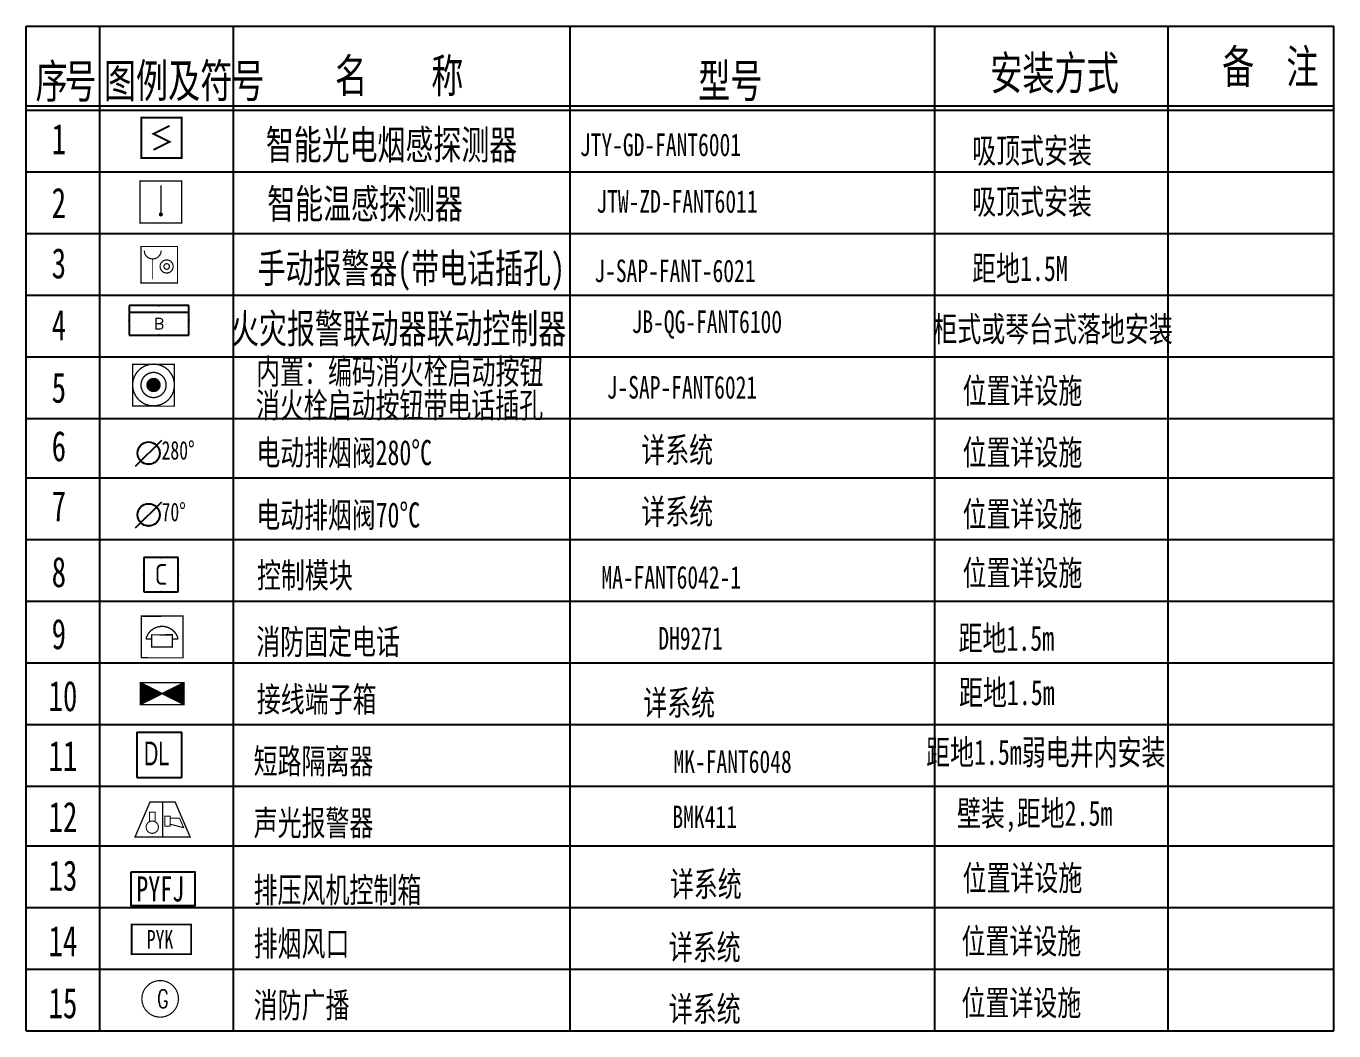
# Model space of a CAD drawing. Extents: x 815029915 to 815825525, y 579155098 to 579748855.
# Drawn here: x 815638063 to 815653711, y 579289917 to 579301937 of the extents above; entities that cross this region are included whole.
import ezdxf
from ezdxf.enums import TextEntityAlignment as Align

# ---------------------------------------------------------------- set-up
doc = ezdxf.new("R2010")
doc.units = 0
doc.header["$LTSCALE"] = 100
doc.header["$MEASUREMENT"] = 0
for name, color, linetype in [('1', 7, 'Continuous'), ('E-TEXT-PLAN-DER', 7, 'Continuous'), ('EQUIP-消防', 3, 'Continuous'), ('LGT1', 4, 'Continuous'), ('PUB_TEXT', 7, 'Continuous'), ('T-EQUP-FIRE', 7, 'Continuous'), ('W1', 7, 'Continuous'), ('WRSOCK', 2, 'Continuous'), ('xf', 4, 'Continuous'), ('zm', 1, 'Continuous'), ('电气', 7, 'Continuous')]:
    doc.layers.add(name, color=color, linetype=linetype)
doc.styles.add('-宋体', font='', dxfattribs={"width": 0.8})
doc.styles.add('_COMPLEX', font='txt.shx', dxfattribs={"width": 0.6, "bigfont": 'hztxt.shx'})
doc.styles.add('_TCH_DIM', font='SIMPLEX', dxfattribs={"bigfont": 'GBCBIG'})
doc.styles.add('_TEL_DIM', font='txt.shx', dxfattribs={"width": 0.6, "height": 3.5, "bigfont": 'hztxt.shx'})
doc.styles.add('HJCHT', font='', dxfattribs={"width": 0.7})
doc.styles.add('IDQSTYLE', font='txt.shx', dxfattribs={"width": 0.7, "bigfont": 'hztxt.shx'})
doc.styles.get("Standard").update_dxf_attribs({"font": 'gbenor.shx', "bigfont": 'gbcbig.shx'})
doc.styles.get('-宋体').set_extended_font_data('SimSun')
doc.styles.get('HJCHT').set_extended_font_data('SimHei')

# ---------------------------------------------------------------- blocks, each defined once
blk = doc.blocks.new('$equip$00001639')
for p, q in [((-0.5, 0), (-0.5, -1)), ((0.5, 0), (-0.5, 0)), ((0.5, -1), (0.5, 0)), ((-0.5, -1), (0.5, -1))]:
    blk.add_line(p, q)
for p in [(0, 0), (-0.5, -0.5), (0.5, -0.5), (0, -1)]:
    blk.add_point(p)
blk.add_text('C', height=0.6).set_placement((0.005, -0.491), align=Align.MIDDLE)
at = {"flags": 9}
blk.add_attdef('A', (0, 0), '', height=0.00002, dxfattribs=at)
blk.add_attdef('B', text='', height=0.4, dxfattribs=at).set_placement((0.884, -0.7), align=Align.MIDDLE_CENTER)
blk = doc.blocks.new('HC001491')
at = {"color": 4, "linetype": 'Continuous', "const_width": 0.2}
blk.add_lwpolyline([(-1.87, 2.63), (1.88, 2.63), (4.13, -2.62), (-4.12, -2.62)], close=True, dxfattribs=at)
at = {"color": 4, "linetype": 'Continuous'}
for points, const_width in [([(0, 2.63), (0, -2.62)], 0.2), ([(-1.12, -0.41), (-1.12, 1.09), (-1.96, 1.09), (-1.96, -0.41)], 0.16), ([(0.35, 0.49), (1.15, 0.49), (1.15, -1.01), (0.35, -1.01), (0.35, 0.49)], 0.16), ([(1.15, -0.71), (3.15, -1.21), (2.55, 0.19), (1.15, 0.19)], 0.16)]:
    blk.add_lwpolyline(points, dxfattribs=dict(at, const_width=const_width))
at = {"color": 4, "linetype": 'Continuous', "const_width": 0.16}
blk.add_lwpolyline([(-0.62, -1.15, 0.198912), (-0.89, -0.5, 0.198912), (-1.54, -0.23, 0.198912), (-2.19, -0.5, 0.198912), (-2.46, -1.15, 0.198912), (-2.19, -1.8, 0.198912), (-1.54, -2.07, 0.198912), (-0.89, -1.8, 0.198912)], format="xyb", close=True, dxfattribs=at)
blk = doc.blocks.new('HC001206')
at = {"color": 4, "linetype": 'Continuous', "const_width": 0.2}
blk.add_lwpolyline([(-3.12, 3.12), (3.12, 3.12), (3.12, -3.12), (-3.12, -3.12)], close=True, dxfattribs=at)
for points in [[(-2.4, -0.3, -0.135972), (-1.75, 0.85, -0.198912)], [(-1.75, 0.85, -0.198912), (0, 1.57, -0.198912), (1.75, 0.85, -0.135972), (2.4, -0.3, -0.198912)]]:
    blk.add_lwpolyline(points, format="xyb", dxfattribs=at)
for points in [[(-1.56, 0.32), (1.56, 0.32), (1.56, -1.55), (-1.56, -1.55), (-1.56, 0.32)], [(-2.4, -0.3), (-1.56, -0.3)], [(1.56, -0.3), (2.4, -0.3)]]:
    blk.add_lwpolyline(points, dxfattribs=at)
blk = doc.blocks.new('$equip$00001654')
for p, q in [((-0.65, 0), (-0.65, -0.65)), ((0.65, 0), (-0.65, 0)), ((0.65, -0.65), (0.65, 0)), ((-0.65, -0.15), (0.65, -0.15)), ((-0.65, -0.65), (0.65, -0.65))]:
    blk.add_line(p, q)
for p in [(0, 0), (-0.65, -0.325), (0.65, -0.325), (0, -0.65)]:
    blk.add_point(p)
at = {"style": '_COMPLEX'}
blk.add_text('B', height=0.24, dxfattribs=at).set_placement((0, -0.4), align=Align.MIDDLE_CENTER)
at = {"flags": 9}
blk.add_attdef('A', (0, 0), '', height=0.00002, dxfattribs=at)
blk.add_attdef('B', text='', height=0.4, dxfattribs=at).set_placement((0.934, -0.35), align=Align.MIDDLE_CENTER)
blk = doc.blocks.new('HC001223')
at = {"color": 0, "linetype": 'Continuous', "const_width": 0.2}
blk.add_lwpolyline([(-3.125, 3.125), (3.125, 3.125), (3.125, -3.125), (-3.125, -3.125)], close=True, dxfattribs=at)
blk.add_lwpolyline([(0, 2.5), (0, -1.875)], dxfattribs=at)
at = {"color": 0, "linetype": 'Continuous', "const_width": 0.3}
blk.add_lwpolyline([(-0.15, -1.875, 1), (0.15, -1.875, 1)], format="xyb", close=True, dxfattribs=at)
at = {"color": 0, "style": 'IDQSTYLE', "width": 0.7}
blk.add_attdef('PSFHATT', (5.125, -3.125), '', height=2.5, dxfattribs=at)
blk = doc.blocks.new('YG')
at = {"layer": 'LGT1', "color": 4, "linetype": 'Continuous', "const_width": 0.2}
blk.add_lwpolyline([(-2, 2), (2, 2), (2, -2), (-2, -2)], close=True, dxfattribs=at)
blk.add_lwpolyline([(0.8, 1.2), (-0.8, 0.4), (0.8, -0.4), (-0.8, -1.2)], dxfattribs=at)
blk = doc.blocks.new('*X149')
at = {"color": 0, "linetype": 'Continuous'}
for p, q in [((166.83, 432.42), (168.91, 434.5)), ((166.85, 432.86), (168.47, 434.49)), ((166.89, 432.05), (169.28, 434.44)), ((167, 431.74), (169.59, 434.33)), ((167.07, 433.5), (167.83, 434.26)), ((167.15, 431.47), (169.86, 434.18)), ((167.34, 431.23), (170.1, 433.99)), ((167.56, 431.03), (170.3, 433.77)), ((167.82, 430.86), (170.47, 433.52)), ((168.11, 430.73), (170.6, 433.22)), ((168.44, 430.64), (170.69, 432.89)), ((168.84, 430.61), (170.72, 432.49)), ((169.35, 430.7), (170.63, 431.98))]:
    blk.add_line(p, q, dxfattribs=at)
blk = doc.blocks.new('HC001262')
at = {"color": 4, "linetype": 'Continuous', "const_width": 0.2}
for points in [[(0, 3.12, 0.198912), (-2.21, 2.21, 0.198912), (-3.12, 0, 0.198912), (-2.21, -2.21, 0.198912), (0, -3.12, 0.198912), (2.21, -2.21, 0.198912), (3.12, 0, 0.198912), (2.21, 2.21, 0.198912)], [(0, 0.97, -0.198912), (0.69, 0.69, -0.198912), (0.97, 0, -0.198912), (0.69, -0.69, -0.198912), (0, -0.97, -0.198912), (-0.69, -0.69, -0.198912), (-0.97, 0, -0.198912), (-0.69, 0.69, -0.198912)]]:
    blk.add_lwpolyline(points, format="xyb", close=True, dxfattribs=at)
blk.add_lwpolyline([(-3.12, 3.12), (3.12, 3.12), (3.12, -3.12), (-3.12, -3.12)], close=True, dxfattribs=at)
blk.add_lwpolyline([(0, 1.88, -0.198912), (1.33, 1.33, -0.198912), (1.88, 0, -0.198912), (1.33, -1.33, -0.198912), (0, -1.88, -0.198912), (-1.33, -1.33, -0.198912), (-1.88, 0, -0.198912), (-1.33, 1.33, -0.198912), (0, 1.88)], format="xyb", dxfattribs=at)
at = {"color": 4, "linetype": 'Continuous', "xscale": 0.5, "yscale": 0.5, "zscale": 0.5}
blk.add_blockref('*X149', (-84.39, -216.28), dxfattribs=at)
blk = doc.blocks.new('*X39')
at = {"color": 0, "linetype": 'Continuous'}
for p, q in [((168.98, 432.45), (169.41, 432.88)), ((169.27, 432.31), (170.26, 433.3)), ((169.55, 432.17), (171.11, 433.73)), ((169.83, 432.03), (171.96, 434.15)), ((170.12, 431.89), (172.8, 434.58)), ((170.4, 431.75), (173.65, 435)), ((170.68, 431.6), (173.77, 434.69)), ((170.96, 431.46), (173.77, 434.27)), ((171.25, 431.32), (173.77, 433.85)), ((171.53, 431.18), (173.77, 433.42)), ((171.81, 431.04), (173.77, 433)), ((172.1, 430.9), (173.77, 432.57)), ((172.38, 430.76), (173.77, 432.15)), ((172.66, 430.61), (173.77, 431.72)), ((172.94, 430.47), (173.77, 431.3)), ((173.23, 430.33), (173.77, 430.88)), ((173.51, 430.19), (173.77, 430.45))]:
    blk.add_line(p, q, dxfattribs=at)
blk = doc.blocks.new('*X40')
at = {"color": 0, "linetype": 'Continuous'}
for p, q in [((163.77, 434.88), (163.89, 435)), ((163.77, 434.45), (164.18, 434.86)), ((163.77, 434.03), (164.46, 434.72)), ((163.77, 433.6), (164.74, 434.57)), ((163.77, 433.18), (165.02, 434.43)), ((163.77, 432.76), (165.31, 434.29)), ((163.77, 432.33), (165.59, 434.15)), ((163.77, 431.91), (165.87, 434.01)), ((163.77, 431.48), (166.16, 433.87)), ((163.77, 431.06), (166.44, 433.73)), ((163.77, 430.63), (166.72, 433.58)), ((163.77, 430.21), (167, 433.44)), ((164.32, 430.33), (167.29, 433.3)), ((165.17, 430.76), (167.57, 433.16)), ((166.02, 431.18), (167.85, 433.02)), ((166.86, 431.61), (168.14, 432.88)), ((167.71, 432.03), (168.42, 432.74)), ((168.56, 432.45), (168.7, 432.59))]:
    blk.add_line(p, q, dxfattribs=at)
blk = doc.blocks.new('HC000949')
at = {"color": 4, "linetype": 'Continuous', "const_width": 0.2}
blk.add_lwpolyline([(-2.9, 1.45), (3.35, 1.45), (3.35, -1.67), (-2.9, -1.67)], close=True, dxfattribs=at)
for points in [[(-2.9, 1.45), (0.22, -0.11), (-2.9, -1.67)], [(0.22, -0.11), (3.35, 1.45)], [(3.35, -1.67), (0.22, -0.11)]]:
    blk.add_lwpolyline(points, dxfattribs=at)
at = {"color": 4, "linetype": 'Continuous', "xscale": 0.625, "yscale": 0.625, "zscale": 0.625}
for name in ['*X40', '*X39']:
    blk.add_blockref(name, (-105.26, -270.46), dxfattribs=at)
blk = doc.blocks.new('HC001208')
at = {"color": 0, "linetype": 'Continuous', "const_width": 0.2}
blk.add_lwpolyline([(-3.12, 3.12), (3.12, 3.12), (3.12, -3.12), (-3.12, -3.12)], close=True, dxfattribs=at)
blk.add_lwpolyline([(-2.56, 2.42, 0.198912), (-2.14, 1.4, 0.198912), (-1.12, 0.98, 0.198912), (-0.1, 1.4, 0.198912), (0.32, 2.42)], format="xyb", dxfattribs=at)
at = {"color": 0, "linetype": 'Continuous', "const_width": 0.128}
blk.add_lwpolyline([(-1.12, 0.98), (-1.12, -2.52)], dxfattribs=at)
at = {"color": 0, "linetype": 'Continuous', "const_width": 0.2}
for points in [[(2.38, -0.31, 1), (0.14, -0.31, 1)], [(0.78, -0.31, 1), (1.74, -0.31, 1)]]:
    blk.add_lwpolyline(points, format="xyb", close=True, dxfattribs=at)
at = {"layer": 'E-TEXT-PLAN-DER', "color": 0, "style": 'IDQSTYLE', "width": 0.7}
blk.add_attdef('PSFHATT', (5.12, -3.12), '', height=2.5, dxfattribs=at)
blk = doc.blocks.new('HC001221')
at = {"color": 0, "linetype": 'Continuous', "const_width": 0.2}
blk.add_lwpolyline([(2.21, -2.21, 0.198912), (3.12, 0, 0.198912), (2.21, 2.21, 0.198912), (0, 3.12, 0.198912), (-2.21, 2.21, 0.198912), (-3.13, 0, 0.198912), (-2.21, -2.21, 0.198912), (0, -3.13, 0.198912)], format="xyb", close=True, dxfattribs=at)
at = {"color": 0, "style": 'IDQSTYLE', "width": 0.7}
for tag, p in [('G', (-0.52, -1.56)), ('PSFHATT', (5.13, -3.13))]:
    blk.add_attdef(tag, p, '', height=3.12, dxfattribs=at)

msp = doc.modelspace()

# ---------------------------------------------------------------- linework, layer by layer
for p, q in [((815638062.9, 579289916.7, 360), (815638062.9, 579301936.8, 360)), ((815638945.7, 579289916.7, 360), (815638945.7, 579301936.8, 360)), ((815640545.4, 579289916.7, 360), (815640545.4, 579301936.8, 360)), ((815644570.8, 579289916.7, 360), (815644570.8, 579301936.8, 360)), ((815648935.9, 579289916.7, 360), (815648935.9, 579301936.8, 360)), ((815651728.5, 579289916.7, 360), (815651728.5, 579301936.8, 360)), ((815653710.8, 579289916.7, 360), (815653710.8, 579301936.8, 360))]:
    msp.add_line(p, q)
at = {"layer": '1', "linetype": 'Continuous'}
for p, q in [((815638062.9, 579301936.8, 360), (815653710.8, 579301936.8, 360)), ((815638062.9, 579300984.6, 360), (815653710.8, 579300984.6, 360)), ((815638062.9, 579300933.7, 360), (815653710.8, 579300933.7, 360)), ((815638062.9, 579300195.8, 360), (815653710.8, 579300195.8, 360)), ((815638062.9, 579298720.1, 360), (815653710.8, 579298720.1, 360)), ((815638062.9, 579297982.2, 360), (815653710.8, 579297982.2, 360)), ((815638062.9, 579297244.4, 360), (815653710.8, 579297244.4, 360)), ((815638062.9, 579296532, 360), (815653710.8, 579296532, 360)), ((815638062.9, 579295794.1, 360), (815653710.8, 579295794.1, 360)), ((815638062.9, 579295056.2, 360), (815653710.8, 579295056.2, 360)), ((815638062.9, 579294318.4, 360), (815653710.8, 579294318.4, 360)), ((815638062.9, 579293580.5, 360), (815653710.8, 579293580.5, 360)), ((815638062.9, 579292842.7, 360), (815653710.8, 579292842.7, 360)), ((815638062.9, 579292130.3, 360), (815653710.8, 579292130.3, 360)), ((815638062.9, 579291392.4, 360), (815653710.8, 579291392.4, 360)), ((815638062.9, 579290654.5, 360), (815653710.8, 579290654.5, 360)), ((815638062.9, 579289916.7, 360), (815653710.8, 579289916.7, 360))]:
    msp.add_line(p, q, dxfattribs=at)
at = {"layer": '1', "color": 3, "linetype": 'Continuous'}
msp.add_line((815638062.9, 579299458, 360), (815653710.8, 579299458, 360), dxfattribs=at)
at = {"layer": 'EQUIP-消防'}
for p, q in [((815639386.9, 579293488.6, 258.6), (815639926.3, 579293488.6, 258.6)), ((815639386.9, 579293488.6, 258.6), (815639386.9, 579292949.1, 258.6)), ((815639926.3, 579292949.1, 258.6), (815639926.3, 579293488.6, 258.6)), ((815639386.9, 579292949.1, 258.6), (815639926.3, 579292949.1, 258.6))]:
    msp.add_line(p, q, dxfattribs=at)
at = {"layer": 'LGT1', "color": 4, "linetype": 'Continuous', "const_width": 21.4, "elevation": 792}
msp.add_lwpolyline([(815640038, 579291189.6), (815639325.2, 579291189.6), (815639325.2, 579290833.2), (815640038, 579290833.2)], close=True, dxfattribs=at)
at = {"layer": 'xf', "elevation": 760}
msp.add_lwpolyline([(815639318.9, 579291818.1), (815640082.7, 579291818.1), (815640082.7, 579291412.2), (815639318.9, 579291412.2)], close=True, dxfattribs=at)
at = {"layer": 'zm', "color": 3}
for p, q in [((815639371.3, 579296671.2, 360), (815639685.6, 579296985.5, 360)), ((815639371.3, 579295933.4, 360), (815639685.6, 579296247.6, 360))]:
    msp.add_line(p, q, dxfattribs=at)
for centre in [(815639528.4, 579296828.4, 360), (815639528.4, 579296090.5, 360)]:
    msp.add_circle(centre, 133.3, dxfattribs=at)
for p in [(815639661.8, 579296828.4, 360), (815639528.4, 579296695, 360), (815639661.8, 579296090.5, 360), (815639528.4, 579295957.2, 360)]:
    msp.add_point(p, dxfattribs=at)

# ---------------------------------------------------------------- block references
at = {"color": 4, "linetype": 'Continuous', "xscale": 549.4402517080307, "yscale": 549.44025182724, "zscale": 549.4402517596905}
msp.add_blockref('$equip$00001654', (815639653.2, 579298595.9, 799), dxfattribs=at)
at = {"layer": 'EQUIP-消防', "xscale": 412.08018887043, "yscale": 412.0801887512207, "zscale": 412.080188819768}
msp.add_blockref('$equip$00001639', (815639675.5, 579295580.1, 360), dxfattribs=at)
at = {"layer": 'LGT1', "color": 7, "linetype": 'Continuous', "xscale": 120, "yscale": 120, "zscale": 120}
msp.add_blockref('YG', (815639682.6, 579300601, 760), dxfattribs=at)
at = {"layer": 'T-EQUP-FIRE', "xscale": 80, "yscale": 80, "zscale": 80}
msp.add_blockref('HC001223', (815639675, 579299833.3, 360), dxfattribs=at)
at = {"layer": 'T-EQUP-FIRE', "color": 4, "xscale": 70, "yscale": 70, "zscale": 70}
msp.add_blockref('HC001208', (815639655.6, 579299083, 1080), dxfattribs=at)
at = {"layer": 'T-EQUP-FIRE', "xscale": 80.00000000000003, "yscale": 80.00000000000003, "zscale": 80.00000000000003}
for name, p, rotation in [('HC001262', (815639587.2, 579297643.6, 360), 89.99999846320743), ('HC001206', (815639689.2, 579294630, 360), 359.9999982924527)]:
    msp.add_blockref(name, p, dxfattribs=dict(at, rotation=rotation))
at = {"layer": 'T-EQUP-FIRE', "color": 6, "linetype": 'Continuous', "ltscale": 1000, "xscale": 80, "yscale": 80, "zscale": 80}
msp.add_blockref('HC001491', (815639694.8, 579292445.3, 360), dxfattribs=at)
at = {"layer": 'T-EQUP-FIRE', "color": 4}
ref = msp.add_blockref('HC001221', (815639666.7, 579290299.6), dxfattribs=dict(at, xscale=70, yscale=70, zscale=70))
ref.add_attrib('G', 'G', (815639630.3, 579290190.4), dxfattribs={"color": 0, "height": 218.4, "style": '_TCH_DIM', "width": 0.7})
at = {"layer": 'zm', "color": 3, "xscale": 84, "yscale": 84, "zscale": 84, "rotation": 180}
msp.add_blockref('HC000949', (815639709.2, 579293942.3, 360), dxfattribs=at)

# ---------------------------------------------------------------- texts
at = {"layer": '1', "color": 2, "linetype": 'Continuous', "style": '-宋体', "width": 0.7}
for s, height, p in [(' 备  注', 402.93, (815652181.5, 579301251.9, 360)), ('序', 402.9, (815638175.2, 579301076.2, 360)), ('号', 402.9, (815638521.5, 579301076.2, 360)), ('图例及符号', 402.93, (815638992.2, 579301082.7, 360)), ('名    称', 402.93, (815641758.6, 579301142.8, 360)), ('型号', 402.93, (815646104.7, 579301082.7, 360)), ('安装方式', 402.93, (815649599.6, 579301174.7, 360)), ('智能光电烟感探测器', 350, (815640930.7, 579300343.3, 360)), ('吸顶式安装', 300, (815649383, 579300298.2, 360)), ('智能温感探测器', 350, (815640948.3, 579299636.7, 360)), ('吸顶式安装', 300, (815649383, 579299687.9, 360)), ('手动报警器(带电话插孔)', 350, (815640833, 579298865.1, 360)), ('距地1.5M', 300, (815649383, 579298887.7, 360)), ('火灾报警联动器联动控制器', 350, (815640514.5, 579298143.2, 360)), ('柜式或琴台式落地安装', 300, (815648918.6, 579298163.1, 426.7)), ('内置：编码消火栓启动按钮', 300, (815640815.3, 579297654.3, 96.6)), ('位置详设施', 300, (815649268.6, 579297425, -79)), ('消火栓启动按钮带电话插孔', 300, (815640811.7, 579297252.4, 96.6)), ('详系统', 300, (815645423.8, 579296716.5, 1374)), ('位置详设施', 300, (815649268.6, 579296687.1, -79)), ('详系统', 300, (815645423.8, 579295978.6, 1374)), ('位置详设施', 300, (815649268.6, 579295949.2, -79)), ('控制模块', 300, (815640825.5, 579295216.6, -12671.8)), ('位置详设施', 300, (815649268.6, 579295245.4, -79)), ('距地1.5m', 300, (815649219.6, 579294463.8, -79)), ('消防固定电话', 300, (815640816.4, 579294421.2, -79)), ('距地1.5m', 300, (815649225.9, 579293813.2, 360)), ('接线端子箱', 300, (815640823.4, 579293733.4, 360)), ('详系统', 300, (815645446.7, 579293691.3, 867)), ('距地1.5m弱电井内安装', 300, (815648832.3, 579293099.4, 629.3)), ('短路隔离器', 300, (815640785.6, 579292992.7, 765.6)), ('声光报警器', 300, (815640785.6, 579292254.1, 765.6)), ('壁装,距地2.5m', 300, (815649201.3, 579292369.8, 360)), ('详系统', 300, (815645766.3, 579291522.5, 1374)), ('位置详设施', 300, (815649268.6, 579291595.3, -79)), ('排压风机控制箱', 300, (815640785.6, 579291452, 765.6)), ('位置详设施', 300, (815649255.9, 579290839.3, -79)), ('排烟风口', 300, (815640785.6, 579290811.5, 765.6)), ('详系统', 300, (815645753.6, 579290766.5, 1374)), ('消防广播', 300, (815640785.6, 579290073.7, 765.6)), ('位置详设施', 300, (815649255.9, 579290101.5, -79)), ('详系统', 300, (815645753.6, 579290028.7, 1374))]:
    msp.add_text(s, height=height, dxfattribs=at).set_placement(p)
at = {"layer": 'PUB_TEXT', "color": 1, "style": 'HJCHT', "width": 0.697202}
for s, p in [('电动排烟阀280°C', (815640818.2, 579296685, 360)), ('电动排烟阀70°C', (815640818.2, 579295939, 360))]:
    msp.add_text(s, height=300, dxfattribs=at).set_placement(p)
at = {"layer": 'W1', "color": 7, "linetype": 'Continuous', "style": '-宋体', "width": 0.7}
for s, height, p in [('1', 362.6, (815638368.1, 579300404.9, 360)), ('2', 362.6, (815638368.1, 579299641.1, 360)), ('3', 362.6, (815638368.1, 579298919, 360)), ('4', 362.6, (815638368.1, 579298179.1, 360)), ('5', 362.6, (815638368.1, 579297431.5, 360)), ('6', 362.6, (815638368.1, 579296731.2, 360)), ('7', 362.6, (815638368.1, 579296013.1, 360)), ('8', 362.6, (815638368.1, 579295225.5, 360)), ('9', 362.6, (815638368.1, 579294483.6, 360)), ('10', 362.63, (815638330.5, 579293741.6, 360)), ('11', 362.63, (815638330.5, 579293023.5, 360)), ('12', 362.63, (815638330.5, 579292293.8, 360)), ('13', 362.63, (815638330.5, 579291593.5, 360)), ('14', 362.63, (815638330.5, 579290809.9, 360)), ('15', 362.63, (815638330.5, 579290068, 360))]:
    msp.add_text(s, height=height, dxfattribs=at).set_placement(p)
at = {"layer": 'WRSOCK', "ltscale": 3, "insert": (815639471.7, 579293235.4, 278.9), "char_height": 284.302, "width": 0.7, "attachment_point": 4, "style": '_TEL_DIM'}
msp.add_mtext('{\\fArial|b0|i0|c0|p32;DL}', dxfattribs=at)
at = {"layer": 'zm', "color": 3, "style": '-宋体', "width": 0.7}
for s, p in [('280%%D', (815639682.9, 579296751.3, 360)), ('70%%D', (815639682.9, 579296013.5, 360)), ('PYK', (815639506.1, 579290901.3, 360))]:
    msp.add_text(s, height=222.22, dxfattribs=at).set_placement(p)
at = {"layer": '电气', "style": '-宋体', "width": 0.7}
for s, height, p in [('JTY-GD-FANT6001', 270, (815644689, 579300382.8, -8087)), ('JTW-ZD-FANT6011', 270, (815644886.7, 579299704.8, -8010.3)), ('J-SAP-FANT-6021', 270, (815644862.2, 579298874.5, -7128.3)), ('JB-QG-FANT6100', 270, (815645308, 579298265.7, -7228)), ('J-SAP-FANT6021', 270, (815645010.2, 579297480.8, -7128.3)), ('MA-FANT6042-1', 270, (815644946.4, 579295207.7, -7128.3)), ('DH9271', 270, (815645627.4, 579294477.8, -6813)), ('MK-FANT6048', 270, (815645809.2, 579293003.5, -6813)), ('BMK411', 270, (815645796.1, 579292341.7, 867)), ('PYFJ', 300, (815639381.2, 579291464.4, 760))]:
    msp.add_text(s, height=height, dxfattribs=at).set_placement(p)

doc.saveas('drawing.dxf')
